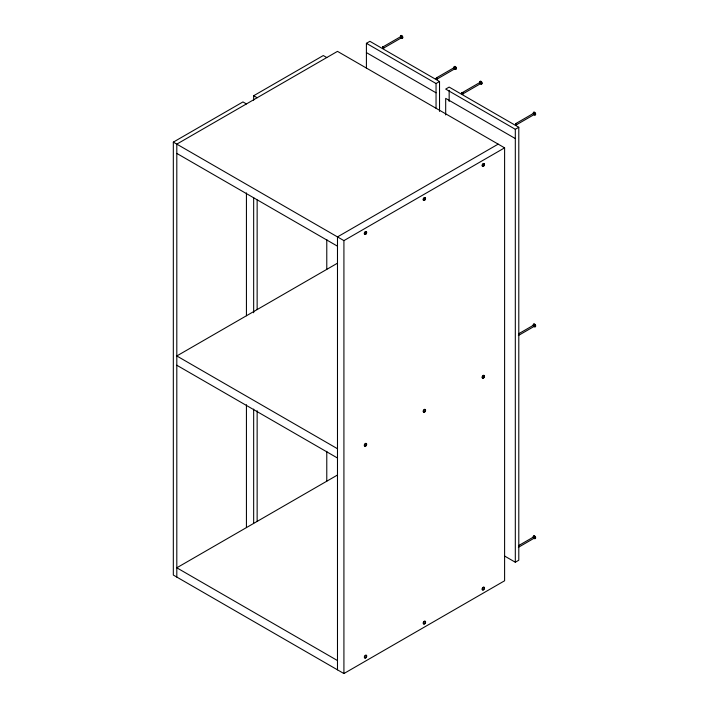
<?xml version="1.0" encoding="UTF-8"?>
<svg xmlns="http://www.w3.org/2000/svg" width="709" height="709" viewBox="0 0 709 709"><rect width="100%" height="100%" fill="white"/><g stroke="black" fill="none" stroke-linecap="round" stroke-linejoin="round"><path stroke-width="1.06" d="M383.409 48.106L382.745 47.804L382.94 46.909L401.152 36.398L401.835 36.788L401.835 37.577L383.622 48.088L382.745 47.804L382.816 47.086M436.966 79.036L436.31 78.734L436.505 77.83L454.717 67.32L455.4 67.71L455.47 68.427L437.187 79.009L436.31 78.734L436.381 78.008M462.676 93.872L462.02 93.579L462.215 92.675L480.427 82.164L481.11 82.554L481.11 83.343L462.897 93.854L462.02 93.579L462.091 92.852M516.241 124.802L515.576 124.5L515.771 123.596L533.983 113.085L534.666 113.475L534.666 114.264L516.453 124.775L515.576 124.5L515.647 123.774M382.869 46.98L382.745 47.804C385.022 49.213 382.665 45.137 382.745 47.804L383.525 48.123M436.363 78.141L436.31 78.734C438.587 80.144 436.23 76.058 436.31 78.734L437.09 79.045M463.021 93.677L462.552 92.711L462.02 93.579L462.897 93.854L462.073 92.985M515.7 123.667L515.576 124.5C517.854 125.91 515.496 121.824 515.576 124.5L516.356 124.811M533.842 537.05L534.453 536.864L534.746 537.847L518.376 547.33M383.285 48.052L382.798 47.219M516.117 124.749L515.638 123.907M436.841 78.983L436.505 77.83M462.552 93.818L462.215 92.675M482.714 376.807L483.52 376.089M383.702 48.017L382.745 47.804L383.046 46.874M437.258 78.938L436.31 78.734L436.602 77.804M462.897 93.854L462.02 93.579L462.312 92.649M516.533 124.704L515.576 124.5L515.877 123.57M383.161 47.964L382.816 47.37M436.717 78.885L436.381 78.3M462.968 93.783L462.091 93.145M515.992 124.651L515.647 124.066M383.746 47.911L382.745 47.804L383.161 46.891M437.311 78.832L436.31 78.734L436.717 77.813M462.428 93.73L462.428 92.657M516.577 124.598L515.576 124.5L515.992 123.579M423.787 198.866L424.328 198.29M482.758 164.816L483.175 164.293M383.764 47.778L382.745 47.804L383.285 46.945M437.329 78.699L436.31 78.734L436.841 77.866M463.039 93.544L462.02 93.579L462.552 92.711M516.595 124.465L515.576 124.5L516.117 123.632M383.746 47.627L382.745 47.804L383.409 47.033M437.311 78.548L436.31 78.734L436.966 77.955M463.021 93.393L462.02 93.579L462.676 92.799M516.577 124.314L515.576 124.5L516.241 123.72M401.152 36.398L401.835 37.577M454.717 67.32L454.593 67.78M455.4 68.498L454.815 68.25M480.427 82.164L480.347 82.793M533.983 113.085L533.983 113.874M534.001 324.908L534.683 326.087L534.001 324.908L518.66 333.762M383.702 47.459L382.745 47.804L383.525 47.157M437.258 78.389L436.31 78.734L437.09 78.079M462.968 93.225L462.02 93.579L462.8 92.923M516.533 124.155L515.576 124.5L516.356 123.845M176.807 577.073L176.807 144.131L337.484 51.367L504.604 147.844L504.604 580.777L343.918 673.55L173.324 575.061L173.324 142.128L242.957 101.928L246.431 103.931M253.662 100.173L253.662 95.742L323.295 55.541L326.778 57.553M366.411 68.091L366.411 43.32L369.894 41.317L439.527 81.517L439.527 111.41M382.745 47.804L383.622 47.299M436.31 78.734L437.187 78.229M366.411 43.32L436.044 83.529L439.527 81.517M462.02 93.579L462.897 93.065M515.576 124.5L516.453 123.995M518.793 127.283L449.16 87.083L445.686 89.095L515.31 129.295L518.793 127.283L518.793 560.216L515.31 562.228L504.817 556.166M498.17 144.131L337.484 236.903L337.484 669.837M173.324 142.128L343.918 240.617L504.604 147.844M337.484 263.19L176.807 355.962L337.484 448.735M518.385 335.499L534.683 326.087M337.484 475.021L176.807 567.794L337.484 660.566M518.651 545.593L533.983 536.74M534.666 114.264L534.205 114.14M534.666 537.918L534.205 537.794M366.411 52.599L436.044 92.799M515.31 138.565L445.686 98.365L445.686 114.964M253.662 95.742L257.145 97.753M176.807 153.41L337.484 246.183M176.807 365.241L337.484 458.014M515.31 129.295L515.31 562.228M449.16 90.406L449.16 101.476M436.044 83.529L436.044 108.291M343.918 240.617L343.918 673.55M326.778 239.491L326.778 269.376M326.778 451.323L326.778 481.207M257.145 200L257.145 309.576M257.145 410.724L257.145 521.407M253.662 197.607L253.662 312.758M253.662 409.093L253.662 523.136M246.431 192.901L246.431 315.762M246.431 404.733L246.431 527.593M533.558 113.245A1.515 0.877 60 0 1 534.497 112.235A1.515 0.877 60 0 1 535.658 114.246A1.515 0.877 60 0 1 534.32 114.557M533.398 113.759A1.515 0.877 60 0 1 534.143 112.35A1.515 0.877 60 0 1 535.384 114.495A1.515 0.877 60 0 1 533.788 114.441M480.277 83.033A1.515 0.877 60 0 1 480.667 81.225A1.515 0.877 60 0 1 482.102 83.325A1.515 0.877 60 0 1 480.498 83.361M401.002 37.267A1.515 0.877 60 0 1 401.312 35.45A1.515 0.877 60 0 1 402.827 37.338A1.515 0.877 60 0 1 401.489 37.869M400.567 37.072A1.515 0.877 60 0 1 401.312 35.663A1.515 0.877 60 0 1 402.552 37.807A1.515 0.877 60 0 1 400.957 37.745M454.256 67.133A1.515 0.877 60 0 1 455.506 66.646A1.515 0.877 60 0 1 456.33 68.755A1.515 0.877 60 0 1 454.788 68.516M454.132 67.993A1.515 0.877 60 0 1 454.965 66.619A1.515 0.877 60 0 1 456.064 68.915A1.515 0.877 60 0 1 454.301 68.348M533.576 324.421A1.515 0.877 60 0 1 534.79 324.235A1.515 0.877 60 0 1 535.676 326.069A1.515 0.877 60 0 1 534.604 326.583M533.558 536.261A1.515 0.877 60 0 1 535.348 536.74A1.515 0.877 60 0 1 534.87 538.53M483.715 377.445A1.515 0.877 -60 0 1 482.111 377.41A1.515 0.877 -60 0 1 483.538 375.309A1.515 0.877 -60 0 1 483.937 377.117M424.78 411.468A1.515 0.877 -60 0 1 423.176 411.424A1.515 0.877 -60 0 1 424.611 409.332A1.515 0.877 -60 0 1 425.001 411.14M483.715 165.614A1.515 0.877 -60 0 1 482.111 165.578A1.515 0.877 -60 0 1 483.538 163.478A1.515 0.877 -60 0 1 483.937 165.294M423.929 200.257A1.515 0.877 -60 0 1 423.229 198.937A1.515 0.877 -60 0 1 424.815 197.536A1.515 0.877 -60 0 1 424.957 199.335M424.735 199.663A1.515 0.877 -60 0 1 424.204 200.142M365.879 233.651A1.515 0.877 -60 0 1 364.284 233.713A1.515 0.877 -60 0 1 365.525 231.559A1.515 0.877 -60 0 1 366.269 232.969M479.692 82.138A1.515 0.877 60 0 0 481.305 84.132A1.515 0.877 60 0 0 481.305 81.987A1.515 0.877 60 0 0 479.692 82.138M533.265 324.882A1.515 0.877 60 0 0 534.878 326.876A1.515 0.877 60 0 0 534.878 324.731A1.515 0.877 60 0 0 533.265 324.882M533.257 536.713A1.515 0.877 60 0 0 534.861 538.716A1.515 0.877 60 0 0 534.861 536.571A1.515 0.877 60 0 0 533.257 536.713M483.724 377.87A1.515 0.877 -60 0 0 484.203 375.522A1.515 0.877 -60 0 0 482.412 377.117A1.515 0.877 -60 0 0 483.724 377.87M424.788 411.894A1.515 0.877 -60 0 0 425.276 409.545A1.515 0.877 -60 0 0 423.477 411.14A1.515 0.877 -60 0 0 424.788 411.894M365.897 445.917A1.515 0.877 -60 0 0 366.376 443.577A1.515 0.877 -60 0 0 364.586 445.163A1.515 0.877 -60 0 0 365.897 445.917M365.622 445.766A1.515 0.877 -60 0 0 366.11 443.417A1.515 0.877 -60 0 0 364.311 445.004A1.515 0.877 -60 0 0 365.622 445.766M365.95 657.73A1.515 0.877 -60 0 0 366.429 655.382A1.515 0.877 -60 0 0 364.639 656.977A1.515 0.877 -60 0 0 365.95 657.73M365.684 657.58A1.515 0.877 -60 0 0 366.163 655.231A1.515 0.877 -60 0 0 364.373 656.818A1.515 0.877 -60 0 0 365.684 657.58M424.806 623.716A1.515 0.877 -60 0 0 425.285 621.368A1.515 0.877 -60 0 0 423.495 622.954A1.515 0.877 -60 0 0 424.806 623.716M424.531 623.557A1.515 0.877 -60 0 0 425.019 621.217A1.515 0.877 -60 0 0 423.22 622.803A1.515 0.877 -60 0 0 424.531 623.557M483.724 589.702A1.515 0.877 -60 0 0 484.203 587.353A1.515 0.877 -60 0 0 482.412 588.94A1.515 0.877 -60 0 0 483.724 589.702M483.449 589.542A1.515 0.877 -60 0 0 483.937 587.203A1.515 0.877 -60 0 0 482.138 588.789A1.515 0.877 -60 0 0 483.449 589.542M483.724 166.039A1.515 0.877 -60 0 0 484.203 163.699A1.515 0.877 -60 0 0 482.412 165.286A1.515 0.877 -60 0 0 483.724 166.039M424.753 200.089A1.515 0.877 -60 0 0 425.232 197.74A1.515 0.877 -60 0 0 423.433 199.335A1.515 0.877 -60 0 0 424.753 200.089M365.888 234.076A1.515 0.877 -60 0 0 366.367 231.728A1.515 0.877 -60 0 0 364.577 233.314A1.515 0.877 -60 0 0 365.888 234.076"/></g></svg>
